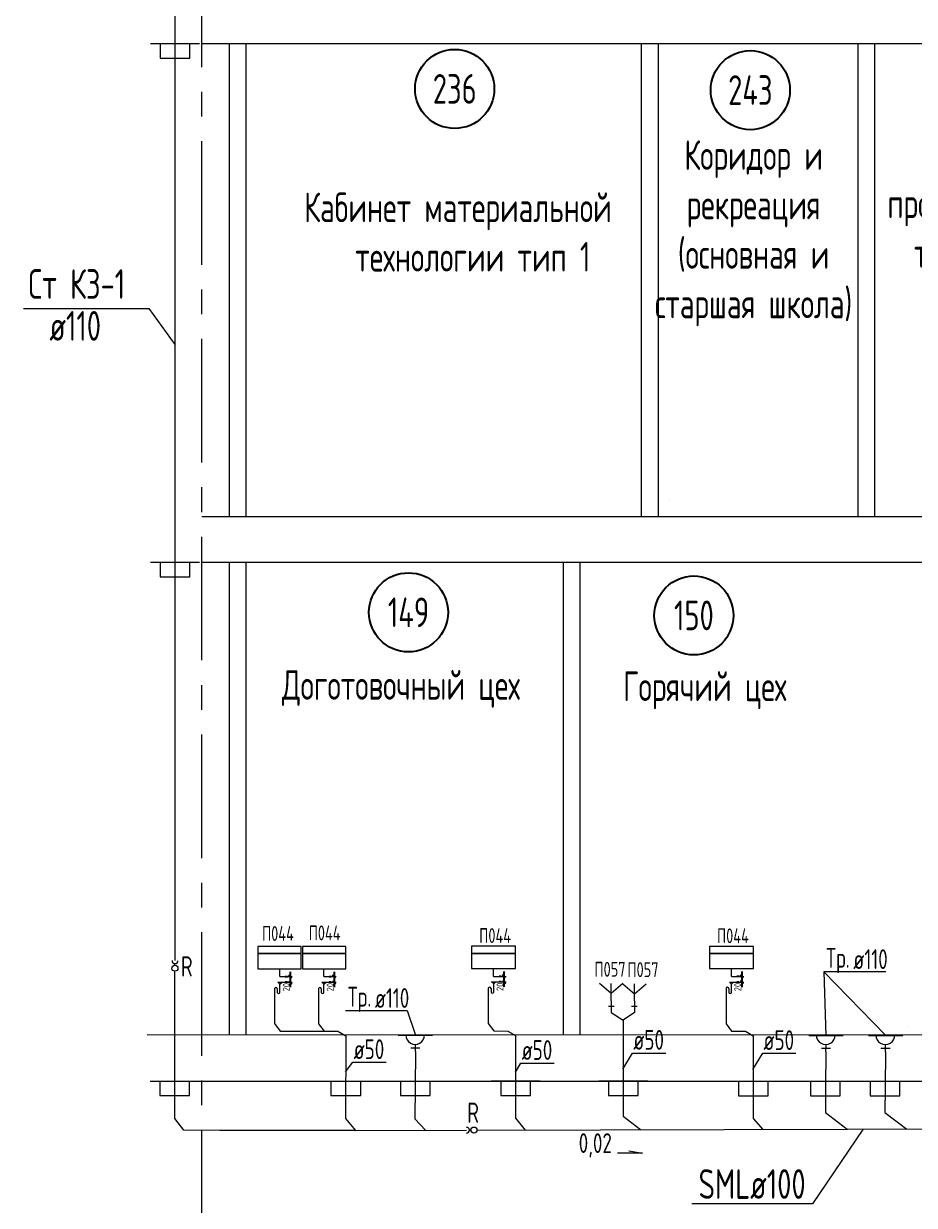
# Model space of a CAD drawing. Header units: millimetres. Extents: x -8689834 to 9419935, y -284943 to 166066.
# Drawn here: x -234622 to -225617, y -274843 to -262890 of the extents above; entities that cross this region are included whole.
import ezdxf
from ezdxf.enums import TextEntityAlignment as Align

# ---------------------------------------------------------------- set-up
doc = ezdxf.new("R2010")
doc.units = ezdxf.units.MM
doc.header["$MEASUREMENT"] = 0
doc.linetypes.add('CENTER', pattern=[2, 1.25, -0.25, 0.25, -0.25])
doc.layers.get('0').update_dxf_attribs({"color": 250, "lineweight": 9})
for name, color, linetype in [('PDF _0', 7, 'Continuous'), ('PDF __ВК-Text В1', 7, 'Continuous'), ('PDF __ВК-В1', 5, 'Continuous'), ('PDF __ВК-противопожарные муфты', 1, 'Continuous'), ('PDF __ВК-стены', 7, 'Continuous'), ('PDF __ВК-текст Канал', 7, 'Continuous'), ('PDF __Сантехника', 7, 'Continuous'), ('PDF _TEKSTBK', 7, 'Continuous'), ('АР_Кровля дорожки', 245, 'Continuous'), ('АР_Таблицы', 250, 'Continuous')]:
    doc.layers.add(name, color=color, linetype=linetype)
doc.layers.add('PDF __ВК-К1', color=7, linetype='Continuous', true_color=0xb80000)
for name, color, linetype, lineweight in [('АР_Маркер экспликации', 239, 'Continuous', 13), ('АР_Номер помещения', 1, 'Continuous', 25), ('АР_Оси', 195, 'Continuous', 9), ('АР_Помещения_площадь', 19, 'Continuous', 9), ('ВК_канализация', 32, 'Continuous', 30)]:
    doc.layers.add(name, color=color, linetype=linetype, lineweight=lineweight)
doc.styles.add('ISOCPEUR', font='isocpeur.ttf', dxfattribs={"width": 0.7})
doc.styles.get("Standard").update_dxf_attribs({"font": 'isocpeur.ttf', "width": 0.7})
doc.styles.add('ГОСТ М100', font='ARIALN.TTF')
doc.dimstyles.new('ISO-25', dxfattribs={"dimtxt": 70, "dimasz": 30, "dimexe": 50, "dimexo": 50, "dimgap": 5, "dimtad": 1, "dimdec": 0, "dimdsep": 46, "dimtxsty": 'ГОСТ М100', "dimblk": 'OBLIQUE', "dimcen": 30, "dimdle": 50, "dimadec": 0, "dimazin": 0, "dimtfac": 1, "dimtdec": 0, "dimtmove": 1, "dimatfit": 3, "dimldrblk": 'OBLIQUE', "dimfxl": 1, "dimarcsym": 0})

# ---------------------------------------------------------------- blocks, each defined once
blk = doc.blocks.new('*U1960')
at = {"layer": 'АР_Номер помещения', "color": 7}
blk.add_circle((-15720, 4793), 400, dxfattribs=at)
at = {"layer": 'АР_Помещения_площадь', "color": 7}
blk.add_line((-13545, 633), (-13545, 633), dxfattribs=at)
at = {"color": 7, "style": 'ISOCPEUR', "width": 0.7, "flags": 1}
blk.add_attdef('КАТЕГОРИЯ', (-499, -2092), '', height=250, dxfattribs=at)
at = {"layer": 'АР_Номер помещения', "color": 7, "style": 'ISOCPEUR', "width": 0.7}
blk.add_attdef('НОМЕР_ПОМЕЩЕНИЯ', text='', height=300, dxfattribs=at).set_placement((-15720, 4793), align=Align.MIDDLE_CENTER)
at = {"layer": 'АР_Помещения_площадь', "color": 7, "lineweight": 30, "width": 0.7, "flags": 104}
blk.add_attdef('ИМЯ_ПОМЕЩЕНИЯ', text='', height=100, dxfattribs=at).set_placement((158, 1217), align=Align.MIDDLE_CENTER)
at = {"layer": 'АР_Помещения_площадь', "color": 7, "style": 'ISOCPEUR', "width": 0.7}
blk.add_attdef('ПЛОЩАДЬ_ПОМЕЩЕНИЯ', text='', height=200, dxfattribs=at).set_placement((-13540, 880), align=Align.MIDDLE_RIGHT)
blk = doc.blocks.new('*U1961')
at = {"layer": 'АР_Номер помещения', "color": 7}
blk.add_circle((-15720, 4793), 400, dxfattribs=at)
at = {"layer": 'АР_Помещения_площадь', "color": 7}
blk.add_line((-13545, 633), (-13545, 633), dxfattribs=at)
at = {"color": 7, "style": 'ISOCPEUR', "width": 0.7, "flags": 1}
blk.add_attdef('КАТЕГОРИЯ', (-499, -2092), '', height=250, dxfattribs=at)
at = {"layer": 'АР_Номер помещения', "color": 7, "style": 'ISOCPEUR', "width": 0.7}
blk.add_attdef('НОМЕР_ПОМЕЩЕНИЯ', text='', height=300, dxfattribs=at).set_placement((-15720, 4793), align=Align.MIDDLE_CENTER)
at = {"layer": 'АР_Помещения_площадь', "color": 7, "lineweight": 30, "width": 0.7, "flags": 104}
blk.add_attdef('ИМЯ_ПОМЕЩЕНИЯ', text='', height=100, dxfattribs=at).set_placement((158, 1217), align=Align.MIDDLE_CENTER)
at = {"layer": 'АР_Помещения_площадь', "color": 7, "style": 'ISOCPEUR', "width": 0.7}
blk.add_attdef('ПЛОЩАДЬ_ПОМЕЩЕНИЯ', text='', height=200, dxfattribs=at).set_placement((-13540, 880), align=Align.MIDDLE_RIGHT)
blk = doc.blocks.new('*U1956')
at = {"layer": 'АР_Номер помещения', "color": 7}
blk.add_circle((-15720, 4793), 400, dxfattribs=at)
at = {"layer": 'АР_Помещения_площадь', "color": 7}
blk.add_line((-13545, 633), (-13545, 633), dxfattribs=at)
at = {"color": 7, "style": 'ISOCPEUR', "width": 0.7, "flags": 1}
blk.add_attdef('КАТЕГОРИЯ', (-499, -2092), '', height=250, dxfattribs=at)
at = {"layer": 'АР_Номер помещения', "color": 7, "style": 'ISOCPEUR', "width": 0.7}
blk.add_attdef('НОМЕР_ПОМЕЩЕНИЯ', text='', height=300, dxfattribs=at).set_placement((-15720, 4793), align=Align.MIDDLE_CENTER)
at = {"layer": 'АР_Помещения_площадь', "color": 7, "lineweight": 30, "width": 0.7, "flags": 104}
blk.add_attdef('ИМЯ_ПОМЕЩЕНИЯ', text='', height=100, dxfattribs=at).set_placement((158, 1217), align=Align.MIDDLE_CENTER)
at = {"layer": 'АР_Помещения_площадь', "color": 7, "style": 'ISOCPEUR', "width": 0.7}
blk.add_attdef('ПЛОЩАДЬ_ПОМЕЩЕНИЯ', text='', height=200, dxfattribs=at).set_placement((-13540, 880), align=Align.MIDDLE_RIGHT)
blk = doc.blocks.new('*U1957')
at = {"layer": 'АР_Номер помещения', "color": 7}
blk.add_circle((-15720, 4793), 400, dxfattribs=at)
at = {"layer": 'АР_Помещения_площадь', "color": 7}
blk.add_line((-13545, 633), (-13545, 633), dxfattribs=at)
at = {"color": 7, "style": 'ISOCPEUR', "width": 0.7, "flags": 1}
blk.add_attdef('КАТЕГОРИЯ', (-499, -2092), '', height=250, dxfattribs=at)
at = {"layer": 'АР_Номер помещения', "color": 7, "style": 'ISOCPEUR', "width": 0.7}
blk.add_attdef('НОМЕР_ПОМЕЩЕНИЯ', text='', height=300, dxfattribs=at).set_placement((-15720, 4793), align=Align.MIDDLE_CENTER)
at = {"layer": 'АР_Помещения_площадь', "color": 7, "lineweight": 30, "width": 0.7, "flags": 104}
blk.add_attdef('ИМЯ_ПОМЕЩЕНИЯ', text='', height=100, dxfattribs=at).set_placement((158, 1217), align=Align.MIDDLE_CENTER)
at = {"layer": 'АР_Помещения_площадь', "color": 7, "style": 'ISOCPEUR', "width": 0.7}
blk.add_attdef('ПЛОЩАДЬ_ПОМЕЩЕНИЯ', text='', height=200, dxfattribs=at).set_placement((-13540, 880), align=Align.MIDDLE_RIGHT)
blk = doc.blocks.new('_Oblique')
at = {"color": 0, "linetype": 'ByBlock', "lineweight": -2}
blk.add_line((-0.5, -0.5), (0.5, 0.5), dxfattribs=at)
blk = doc.blocks.new('*D2084')
at = {"layer": 'АР_Кровля дорожки', "color": 0, "lineweight": -2, "ltscale": 500, "transparency": 16777216}
for p, q in [((-231956, -272530), (-231977, -272530)), ((-231927, -272480), (-231927, -272636)), ((-231956, -272586), (-231977, -272586))]:
    blk.add_line(p, q, dxfattribs=at)
at = {"layer": 'АР_Кровля дорожки', "color": 0, "lineweight": -2, "ltscale": 500, "transparency": 16777216, "xscale": 30, "yscale": 30, "zscale": 30}
for p, rotation in [((-231927, -272530), 90), ((-231927, -272586), 270)]:
    blk.add_blockref('_Oblique', p, dxfattribs=dict(at, rotation=rotation))
at = {"layer": 'АР_Кровля дорожки', "color": 0, "lineweight": 13, "ltscale": 500, "transparency": 16777216, "insert": (-231967, -272636), "char_height": 70, "attachment_point": 5, "rotation": 90, "style": 'ГОСТ М100'}
blk.add_mtext('{\\fГОСТ тип А|b0|i0|c0|p34;20}', dxfattribs=at)
blk = doc.blocks.new('*D2085')
at = {"layer": 'АР_Кровля дорожки', "color": 0, "lineweight": -2, "ltscale": 500, "transparency": 16777216}
for p, q in [((-231512, -272530), (-231533, -272530)), ((-231483, -272480), (-231483, -272636)), ((-231512, -272586), (-231533, -272586))]:
    blk.add_line(p, q, dxfattribs=at)
at = {"layer": 'АР_Кровля дорожки', "color": 0, "lineweight": -2, "ltscale": 500, "transparency": 16777216, "xscale": 30, "yscale": 30, "zscale": 30}
for p, rotation in [((-231483, -272530), 90), ((-231483, -272586), 270)]:
    blk.add_blockref('_Oblique', p, dxfattribs=dict(at, rotation=rotation))
at = {"layer": 'АР_Кровля дорожки', "color": 0, "lineweight": 13, "ltscale": 500, "transparency": 16777216, "insert": (-231523, -272636), "char_height": 70, "attachment_point": 5, "rotation": 90, "style": 'ГОСТ М100'}
blk.add_mtext('{\\fГОСТ тип А|b0|i0|c0|p34;20}', dxfattribs=at)
blk = doc.blocks.new('*D2086')
at = {"layer": 'АР_Кровля дорожки', "color": 0, "lineweight": -2, "ltscale": 500, "transparency": 16777216}
for p, q in [((-229795, -272527), (-229816, -272527)), ((-229766, -272477), (-229766, -272633)), ((-229795, -272583), (-229816, -272583))]:
    blk.add_line(p, q, dxfattribs=at)
at = {"layer": 'АР_Кровля дорожки', "color": 0, "lineweight": -2, "ltscale": 500, "transparency": 16777216, "xscale": 30, "yscale": 30, "zscale": 30}
for p, rotation in [((-229766, -272527), 90), ((-229766, -272583), 270)]:
    blk.add_blockref('_Oblique', p, dxfattribs=dict(at, rotation=rotation))
at = {"layer": 'АР_Кровля дорожки', "color": 0, "lineweight": 13, "ltscale": 500, "transparency": 16777216, "insert": (-229806, -272633), "char_height": 70, "attachment_point": 5, "rotation": 90, "style": 'ГОСТ М100'}
blk.add_mtext('{\\fГОСТ тип А|b0|i0|c0|p34;20}', dxfattribs=at)
blk = doc.blocks.new('*D2081')
at = {"layer": 'АР_Кровля дорожки', "color": 0, "lineweight": -2, "ltscale": 500, "transparency": 16777216}
for p, q in [((-227391, -272529), (-227412, -272529)), ((-227362, -272479), (-227362, -272635)), ((-227391, -272585), (-227412, -272585))]:
    blk.add_line(p, q, dxfattribs=at)
at = {"layer": 'АР_Кровля дорожки', "color": 0, "lineweight": -2, "ltscale": 500, "transparency": 16777216, "xscale": 30, "yscale": 30, "zscale": 30}
for p, rotation in [((-227362, -272529), 90), ((-227362, -272585), 270)]:
    blk.add_blockref('_Oblique', p, dxfattribs=dict(at, rotation=rotation))
at = {"layer": 'АР_Кровля дорожки', "color": 0, "lineweight": 13, "ltscale": 500, "transparency": 16777216, "insert": (-227402, -272635), "char_height": 70, "attachment_point": 5, "rotation": 90, "style": 'ГОСТ М100'}
blk.add_mtext('{\\fГОСТ тип А|b0|i0|c0|p34;20}', dxfattribs=at)

msp = doc.modelspace()

# ---------------------------------------------------------------- linework, layer by layer
at = {"layer": 'PDF _0', "color": 3, "lineweight": 13}
for centre in [(-230663.9, -273119.6), (-230663.9, -273119.6), (-226512.8, -273121.8), (-226512.8, -273121.8), (-225910.2, -273121.8), (-225910.2, -273121.8)]:
    msp.add_arc(centre, 95.2, 179.99999, 0.00001, dxfattribs=at)
at = {"layer": 'PDF __ВК-Text В1', "lineweight": 13}
msp.add_lwpolyline([(-228502.2, -274292.8), (-228366, -274315.9), (-228619.3, -274315.9)], dxfattribs=at)
at = {"layer": 'PDF __ВК-В1', "color": 30, "lineweight": 13, "true_color": 0xf26722}
for points in [[(-233091.7, -272368), (-233091.3, -261816.8)], [(-233092.7, -273965), (-233092.7, -272474.7)], [(-228682.7, -272701.7), (-228682.7, -272600)], [(-228445.4, -272703.2), (-228445.4, -272601.5)]]:
    msp.add_lwpolyline(points, dxfattribs=at)
at = {"layer": 'PDF __ВК-К1', "color": 30, "lineweight": 13, "true_color": 0xf26722}
for points in [[(-232031.9, -272529.9), (-232031.9, -272449.4)], [(-231587.4, -272529.9), (-231587.4, -272449.4)], [(-229871, -272526.8), (-229871, -272446.3)], [(-227466.9, -272528.9), (-227466.9, -272448.4)], [(-228682.7, -272773.5), (-228682.7, -272892.2)], [(-228445.4, -272775), (-228445.4, -272893.7)], [(-228710.3, -272828.7), (-228652.3, -272828.7)], [(-228682.7, -272892.2), (-228561.9, -272971)], [(-228445.4, -272893.7), (-228561.9, -272971)], [(-228417.8, -272830.2), (-228475.8, -272830.2)], [(-230835.4, -273121.7), (-230488.3, -273121.7)], [(-226684.2, -273123.9), (-226337.1, -273123.9)], [(-226081.6, -273123.9), (-225734.5, -273123.9)], [(-230615.3, -273253), (-230708.4, -273253)], [(-230615.3, -273253), (-230708.4, -273253)], [(-230661.8, -273286.8), (-230661.1, -273214.9)], [(-226464.1, -273255.1), (-226557.2, -273255.1)], [(-226464.1, -273255.1), (-226557.2, -273255.1)], [(-226510.6, -273289), (-226510, -273217)], [(-225861.5, -273255.1), (-225954.6, -273255.1)], [(-225861.5, -273255.1), (-225954.6, -273255.1)], [(-225908.1, -273289), (-225907.4, -273217)]]:
    msp.add_lwpolyline(points, dxfattribs=at)
at = {"layer": 'PDF __ВК-К1', "lineweight": 13}
for points in [[(-230835.4, -273121.7), (-230488.3, -273121.7)], [(-226684.2, -273123.9), (-226337.1, -273123.9)], [(-226081.6, -273123.9), (-225734.5, -273123.9)]]:
    msp.add_lwpolyline(points, dxfattribs=at)
at = {"layer": 'PDF __ВК-противопожарные муфты', "lineweight": 13}
for points in [[(-233340, -263091.3), (-233094.5, -263091.3), (-232844.8, -263091.3)], [(-233242.7, -263091.3), (-233242.7, -263239.4), (-232942.1, -263239.4), (-232942.1, -263091.3)], [(-233339.2, -268336.2), (-233093.6, -268336.2), (-232843.9, -268336.2)], [(-233241.8, -268336.2), (-233241.8, -268484.3), (-232941.3, -268484.3), (-232941.3, -268336.2)], [(-233343.1, -273585.3), (-233097.6, -273585.3), (-232847.9, -273585.3)], [(-233245.8, -273585.3), (-233245.8, -273733.4), (-232945.2, -273733.4), (-232945.2, -273585.3)], [(-231612.3, -273585.3), (-231366.8, -273585.3), (-231117.1, -273585.3)], [(-231515, -273585.3), (-231515, -273733.4), (-231214.4, -273733.4), (-231214.4, -273585.3)], [(-230910.2, -273585.3), (-230664.6, -273585.3), (-230414.9, -273585.3)], [(-230812.8, -273585.3), (-230812.8, -273733.4), (-230512.2, -273733.4), (-230512.2, -273585.3)], [(-229895.9, -273582.2), (-229650.4, -273582.2), (-229400.7, -273582.2)], [(-229798.6, -273582.2), (-229798.6, -273730.3), (-229498, -273730.3), (-229498, -273582.2)], [(-228807.5, -273584.7), (-228561.9, -273584.7), (-228312.2, -273584.7)], [(-228710.1, -273584.7), (-228710.1, -273732.9), (-228409.6, -273732.9), (-228409.6, -273584.7)], [(-227491.8, -273587.4), (-227246.3, -273587.4), (-226996.6, -273587.4)], [(-227394.5, -273587.4), (-227394.5, -273735.5), (-227093.9, -273735.5), (-227093.9, -273587.4)], [(-226759, -273587.4), (-226513.5, -273587.4), (-226263.7, -273587.4)], [(-226666.5, -273587.4), (-226666.5, -273735.6), (-226366, -273735.6), (-226366, -273587.4)], [(-226156.4, -273587.4), (-225910.9, -273587.4), (-225661.1, -273587.4)], [(-226064, -273587.4), (-226064, -273735.6), (-225763.4, -273735.6), (-225763.4, -273587.4)]]:
    msp.add_lwpolyline(points, dxfattribs=at)
at = {"layer": 'PDF __ВК-стены', "color": 18, "lineweight": 13, "true_color": 0x000000}
for points in [[(-232820.5, -263091.3), (-201102.6, -263091.3)], [(-232545, -263091.3), (-232545, -267874.7)], [(-232375.7, -263091.3), (-232375.7, -267874.7)], [(-228377.3, -263098.5), (-228377.3, -267881.9)], [(-228208, -263098.5), (-228208, -267881.9)], [(-226189.7, -263098.5), (-226189.7, -267881.9)], [(-226020.4, -263098.5), (-226020.4, -267881.9)], [(-232820.5, -267874.7), (-201102.6, -267874.7)], [(-232820.5, -268336.2), (-201102.6, -268336.2)], [(-232545, -268336.2), (-232545, -273119.6)], [(-232375.7, -268336.2), (-232375.7, -273119.6)], [(-229167.3, -268343.3), (-229167.3, -273119.6)], [(-228997.9, -268343.3), (-228997.9, -273119.6)], [(-233372.7, -273119.7), (-201102.6, -273115.3)], [(-233343.1, -273585.3), (-201102.6, -273585.3)], [(-232820.5, -273585.3), (-201102.6, -273585.3)]]:
    msp.add_lwpolyline(points, dxfattribs=at)
at = {"layer": 'PDF __ВК-текст Канал', "lineweight": 13}
msp.add_lwpolyline([(-226136.5, -274076.3), (-226646, -274827.3), (-226696.8, -274827.3), (-227865.1, -274827.3)], dxfattribs=at)
at = {"layer": 'PDF __Сантехника', "lineweight": 13}
for points in [[(-231815.7, -272225.1), (-232254.1, -272225.1), (-232254.1, -272297.1), (-231815.7, -272297.1)], [(-231815.7, -272297.1), (-232254.1, -272297.1), (-232254.1, -272449.4), (-231815.7, -272449.7)], [(-231365.2, -272297.1), (-231803.6, -272297.1), (-231803.8, -272450.1), (-231365.2, -272449.4)], [(-231365.2, -272225.1), (-231803.6, -272224.9), (-231803.6, -272296.9), (-231365.2, -272297.1)], [(-229648.8, -272222), (-230093.3, -272222), (-230093.3, -272293.9), (-229648.8, -272293.9)], [(-229648.8, -272293.9), (-230093.3, -272293.9), (-230093.3, -272446.3), (-229648.8, -272446.3)], [(-227244.7, -272224.1), (-227689.2, -272224.1), (-227689.2, -272296.1), (-227244.7, -272296.1)], [(-227244.7, -272296.1), (-227689.2, -272296.1), (-227689.2, -272448.4), (-227244.7, -272448.4)]]:
    msp.add_lwpolyline(points, close=True, dxfattribs=at)
for points in [[(-228682.7, -272773.5), (-228682.7, -272701.7), (-228798.6, -272599.5)], [(-228564, -272599.5), (-228682.7, -272701.7)], [(-228564.1, -272601), (-228445.4, -272703.2)], [(-228445.4, -272775), (-228445.4, -272703.2), (-228329.4, -272601.1)]]:
    msp.add_lwpolyline(points, dxfattribs=at)
at = {"layer": 'PDF _TEKSTBK', "lineweight": 13}
for points in [[(-232030.7, -272606.8), (-232051.7, -272585.8)], [(-231586.2, -272606.8), (-231607.2, -272585.8)], [(-229869.8, -272603.7), (-229890.8, -272582.7)], [(-227465.7, -272605.8), (-227486.7, -272584.8)]]:
    msp.add_lwpolyline(points, dxfattribs=at)
at = {"layer": 'PDF _TEKSTBK', "color": 30, "lineweight": 13, "true_color": 0xf26722}
for points in [[(-232030.8, -272689.2), (-232030.7, -272606.8), (-232030.7, -272606.8)], [(-231586.3, -272689.2), (-231586.2, -272606.8), (-231586.2, -272606.8)], [(-229869.9, -272686), (-229869.8, -272603.7), (-229869.8, -272603.7)], [(-227465.8, -272688.2), (-227465.7, -272605.8), (-227465.7, -272605.8)]]:
    msp.add_lwpolyline(points, dxfattribs=at)
for centre, start, end in [((-232071.4, -272652.4), 4.41024, 173.3803), ((-231627, -272652.4), 4.41024, 173.3803), ((-229910.6, -272649.3), 4.41024, 173.3803), ((-227506.5, -272651.4), 4.41024, 173.3803), ((-232044.3, -272687), 186.00543, 350.95979), ((-231599.8, -272687), 186.00543, 350.95979), ((-229883.4, -272683.9), 186.00543, 350.95979), ((-227479.3, -272686), 186.00543, 350.95979)]:
    msp.add_arc(centre, 13.7, start, end, dxfattribs=at)
at = {"layer": 'АР_Кровля дорожки', "color": 7, "lineweight": 13, "ltscale": 500}
for points in [[(-234622.3, -265771.4), (-233355.2, -265771.4), (-233092.1, -266136.8)], [(-232031.9, -272529.9), (-231906, -272529.9)], [(-231587.4, -272529.9), (-231461.5, -272529.9)], [(-229871, -272526.8), (-229745.1, -272526.8)], [(-227466.9, -272528.9), (-227341, -272528.9)], [(-226531.6, -272479.6), (-225910.2, -273121.8)], [(-232051.7, -272585.8), (-231906, -272585.8)], [(-232030.7, -272606.8), (-232009, -272585.8)], [(-231607.2, -272585.8), (-231461.5, -272585.8)], [(-231586.2, -272606.8), (-231564.5, -272585.8)], [(-229890.8, -272582.7), (-229745.1, -272582.7)], [(-229869.8, -272603.7), (-229848.1, -272582.7)], [(-227486.7, -272584.8), (-227341, -272584.8)], [(-227465.7, -272605.8), (-227444, -272584.8)], [(-231368.7, -272872.6), (-230743.8, -272872.6), (-230661.8, -273121.7)]]:
    msp.add_lwpolyline(points, dxfattribs=at)
at = {"layer": 'АР_Кровля дорожки', "color": 30, "lineweight": 13, "ltscale": 500, "true_color": 0xf26722}
for points in [[(-232085, -272650.8), (-232085, -273005.3)], [(-232057.8, -272651.4), (-232057.9, -272688.4)], [(-231640.5, -272650.8), (-231640.6, -273006.6)], [(-231613.4, -272651.4), (-231613.5, -272688.4)], [(-229924.2, -272647.7), (-229924.2, -273003.5)], [(-229897, -272648.3), (-229897.1, -272685.3)], [(-227520, -272649.9), (-227520.1, -273005.6)], [(-227492.9, -272650.4), (-227493, -272687.4)], [(-232085, -273005.3), (-232029.8, -273081.1), (-231444.3, -273082.8), (-231365.9, -273129.4), (-231367.5, -273965), (-231268.4, -274084.5)], [(-231640.6, -273006.6), (-231585.4, -273082.4)], [(-229924.2, -273003.5), (-229869, -273079.3)], [(-227520.1, -273005.6), (-227464.9, -273081.4)], [(-229869, -273079.3), (-229727.9, -273079.7), (-229649.6, -273126.3), (-229651.1, -273961.8), (-229552, -274081.4)], [(-227464.9, -273081.4), (-227323.8, -273081.8), (-227245.5, -273128.4), (-227247, -273964), (-227148, -274074.7)], [(-231268.4, -274084.5), (-232637.8, -274087.2), (-233001.2, -274081.1), (-233092.7, -273965)], [(-230668.2, -273966.3), (-230559.8, -274082.7)]]:
    msp.add_lwpolyline(points, dxfattribs=at)
at = {"layer": 'АР_Оси', "color": 18, "linetype": 'CENTER', "lineweight": 13, "ltscale": 1000, "true_color": 0x000000}
msp.add_line((-232820.5, -279329.7), (-232820.5, -254982.7), dxfattribs=at)
at = {"layer": 'ВК_канализация', "color": 30, "lineweight": 13, "ltscale": 500, "true_color": 0xf26722}
for points in [[(-233092.3, -272414.7), (-233092.1, -272398)], [(-228561.9, -272968.8), (-228562, -273940)], [(-230661.8, -273286.8), (-230665.2, -273648.7), (-230668.2, -273966.3)], [(-226510.6, -273289), (-226514.1, -273650.9), (-226516.4, -273904.6)], [(-225908.1, -273289), (-225911.5, -273650.9), (-225913.9, -273904.6)], [(-228562, -273940), (-228384.9, -274077.4)], [(-226516.4, -273904.6), (-226296.8, -274072.3)], [(-225913.9, -273904.6), (-225694.2, -274072.3)], [(-231268.4, -274084.5), (-230145.8, -274082.2)], [(-230099.1, -274081.8), (-230115.8, -274081.9)], [(-230099.1, -274081.8), (-230115.8, -274081.9)], [(-230099.1, -274081.8), (-230115.8, -274081.9)], [(-230039.1, -274081.5), (-222537.5, -274062.8)]]:
    msp.add_lwpolyline(points, dxfattribs=at)
at = {"layer": 'ВК_канализация', "color": 18, "lineweight": 13, "ltscale": 500, "true_color": 0x000000}
for points in [[(-225906.7, -272479.6), (-226531.6, -272479.6), (-226510.6, -273123.9)], [(-228565.9, -273466.7), (-228465.8, -273302.1), (-228130.6, -273302.1)], [(-227250.2, -273469.4), (-227150.2, -273304.7), (-226815, -273304.7)], [(-231366.6, -273493.7), (-231293.8, -273396.4), (-230958.6, -273396.4)], [(-229650.3, -273495.5), (-229595.1, -273404.7), (-229259.9, -273404.7)]]:
    msp.add_lwpolyline(points, dxfattribs=at)
at = {"layer": 'ВК_канализация', "color": 30, "lineweight": 13, "ltscale": 500, "true_color": 0xf26722}
for centre in [(-233092.7, -272444.7), (-230069.1, -274081.5), (-230069.1, -274081.5), (-230069.1, -274081.5)]:
    msp.add_circle(centre, 30, dxfattribs=at)
for centre, start, end in [((-233091.7, -272368), 179.27075, 359.27075), ((-230145.8, -274082.2), 270.50316, 90.50316), ((-230145.8, -274082.2), 270.50316, 90.50316), ((-230145.8, -274082.2), 270.50316, 90.50316)]:
    msp.add_arc(centre, 30, start, end, dxfattribs=at)

# ---------------------------------------------------------------- block references
at = {"layer": 'АР_Маркер экспликации', "color": 7, "lineweight": 13}
ref = msp.add_blockref('*U1957', (-214544.3, -268343.1), dxfattribs=at)
ref.add_attrib('НОМЕР_ПОМЕЩЕНИЯ', '236', dxfattribs={"layer": 'АР_Номер помещения', "color": 7, "height": 300, "style": 'ISOCPEUR', "width": 0.7}).set_placement((-230264, -263549.7), align=Align.MIDDLE_CENTER)
ref = msp.add_blockref('*U1956', (-211555, -268355.4), dxfattribs=at)
ref.add_attrib('НОМЕР_ПОМЕЩЕНИЯ', '243', dxfattribs={"layer": 'АР_Номер помещения', "color": 7, "height": 300, "style": 'ISOCPEUR', "width": 0.7}).set_placement((-227274.8, -263562), align=Align.MIDDLE_CENTER)
ref = msp.add_blockref('*U1961', (-215011.4, -273637.9), dxfattribs=at)
ref.add_attrib('НОМЕР_ПОМЕЩЕНИЯ', '149', dxfattribs={"layer": 'АР_Номер помещения', "color": 7, "height": 300, "style": 'ISOCPEUR', "width": 0.7}).set_placement((-230731.1, -268844.5), align=Align.MIDDLE_CENTER)
ref = msp.add_blockref('*U1960', (-212126, -273669.1), dxfattribs=at)
ref.add_attrib('НОМЕР_ПОМЕЩЕНИЯ', '150', dxfattribs={"layer": 'АР_Номер помещения', "color": 7, "height": 300, "style": 'ISOCPEUR', "width": 0.7}).set_placement((-227845.8, -268875.7), align=Align.MIDDLE_CENTER)

# ---------------------------------------------------------------- texts
at = {"layer": 'АР_Таблицы', "lineweight": 13, "ltscale": 100, "style": 'ISOCPEUR'}
for s, insert, char_height, width, attachment_point in [('\\pxi-1,l1,qc,t1,5;Коридор и \\Pрекреация \\P(основная и \\Pстаршая школа)', (-229340.4, -265010.3), 300, 4196.36, 4), ('\\pxi-1,l1,qc,t1,5;Кабинет с рабочим пространством для учителей тип 1 (начальная школа)', (-226224.3, -264721.8), 300, 4196.36, 4), ('\\pxi-1,l1,qc,t1,5;Кабинет материальной технологии тип 1', (-232329.6, -264998), 300, 4196.36, 4), ('\\pxi-1,l1,t1,5;Ст К3-1', (-234574.4, -265523.6), 300, 7500, 4), ('\\pxi-1,l1,t1,5;ø110', (-234361.9, -265947.2), 300, 7500, 4), ('\\pxi-1,l1,qc,t1,5;Доготовочный цех', (-232906, -269620), 300, 4196.36, 4), ('\\pxi-1,l1,qc,t1,5;Горячий цех', (-229834, -269633), 300, 4196.36, 4), ('П044', (-232212.7, -272093.2), 150, 3718.698, 4), ('П044', (-231740.7, -272087.2), 150, 3718.698, 4), ('П044', (-230016.7, -272114.4), 150, 3718.698, 4), ('П044', (-227612.6, -272116.5), 150, 3718.698, 4), ('П057', (-228851.5, -272455.5), 150, 3718.698, 4), ('П057', (-228518.1, -272459.4), 150, 3718.698, 4), ('\\pxi-1,l1,t1,5;ø50', (-228458.1, -273169.4), 200, 7500, 4), ('\\pxi-1,l1,t1,5;ø50', (-227142.5, -273172.1), 200, 7500, 4), ('\\pxi-1,l1,t1,5;ø50', (-231286, -273263.7), 200, 7500, 4), ('\\pxi-1,l1,t1,5;ø50', (-229587.3, -273272), 200, 7500, 4), ('\\pxi-1,l1,t1,5;0,02', (-228675, -274236.9), 200, 7500, 6)]:
    msp.add_mtext(s, dxfattribs=dict(at, insert=insert, char_height=char_height, width=width, attachment_point=attachment_point))
at = {"layer": 'ВК_канализация', "color": 18, "lineweight": 13, "ltscale": 100, "true_color": 0x000000, "attachment_point": 4, "style": 'ISOCPEUR'}
for s, insert, char_height, width in [('Тр.', (-226508.2, -272367), 200, 5891.51), ('\\pxi-1,l1,t1,5;ø110', (-226234.2, -272353.1), 200, 7500), ('R', (-233032.5, -272425.9), 205.4, 5730.034), ('Тр.', (-231345.3, -272760), 200, 5891.51), ('\\pxi-1,l1,t1,5;ø110', (-231071.4, -272746), 200, 7500), ('R', (-230137.5, -273906.3), 205.4, 5730.034), ('\\pxi-1,l1,t1,5;SMLø100', (-227798.6, -274627.3), 300, 2224.257)]:
    msp.add_mtext(s, dxfattribs=dict(at, insert=insert, char_height=char_height, width=width))

# ---------------------------------------------------------------- dimensions: what is measured, and where the dimension line sits
at = {"layer": 'АР_Кровля дорожки', "color": 7, "lineweight": 13, "ltscale": 500}
for base, p1, p2, picture, middle in [((-231927, -272585.8), (-231906, -272529.9), (-231906, -272585.8), '*D2084', (-231927, -272635.8)), ((-231482.5, -272585.8), (-231461.5, -272529.9), (-231461.5, -272585.8), '*D2085', (-231482.5, -272635.8)), ((-229766.2, -272582.7), (-229745.1, -272526.8), (-229745.1, -272582.7), '*D2086', (-229766.2, -272632.7)), ((-227362, -272584.8), (-227341, -272528.9), (-227341, -272584.8), '*D2081', (-227362, -272634.8))]:
    dim = msp.add_linear_dim(base=base, p1=p1, p2=p2, angle=90, text='{\\fГОСТ тип А|b0|i0|c0|p34;20}', dimstyle='ISO-25', dxfattribs=at)
    dim.commit()
    dim.dimension.update_dxf_attribs({"geometry": picture, "text_midpoint": middle, "dimtype": 160})

doc.saveas('drawing.dxf')
